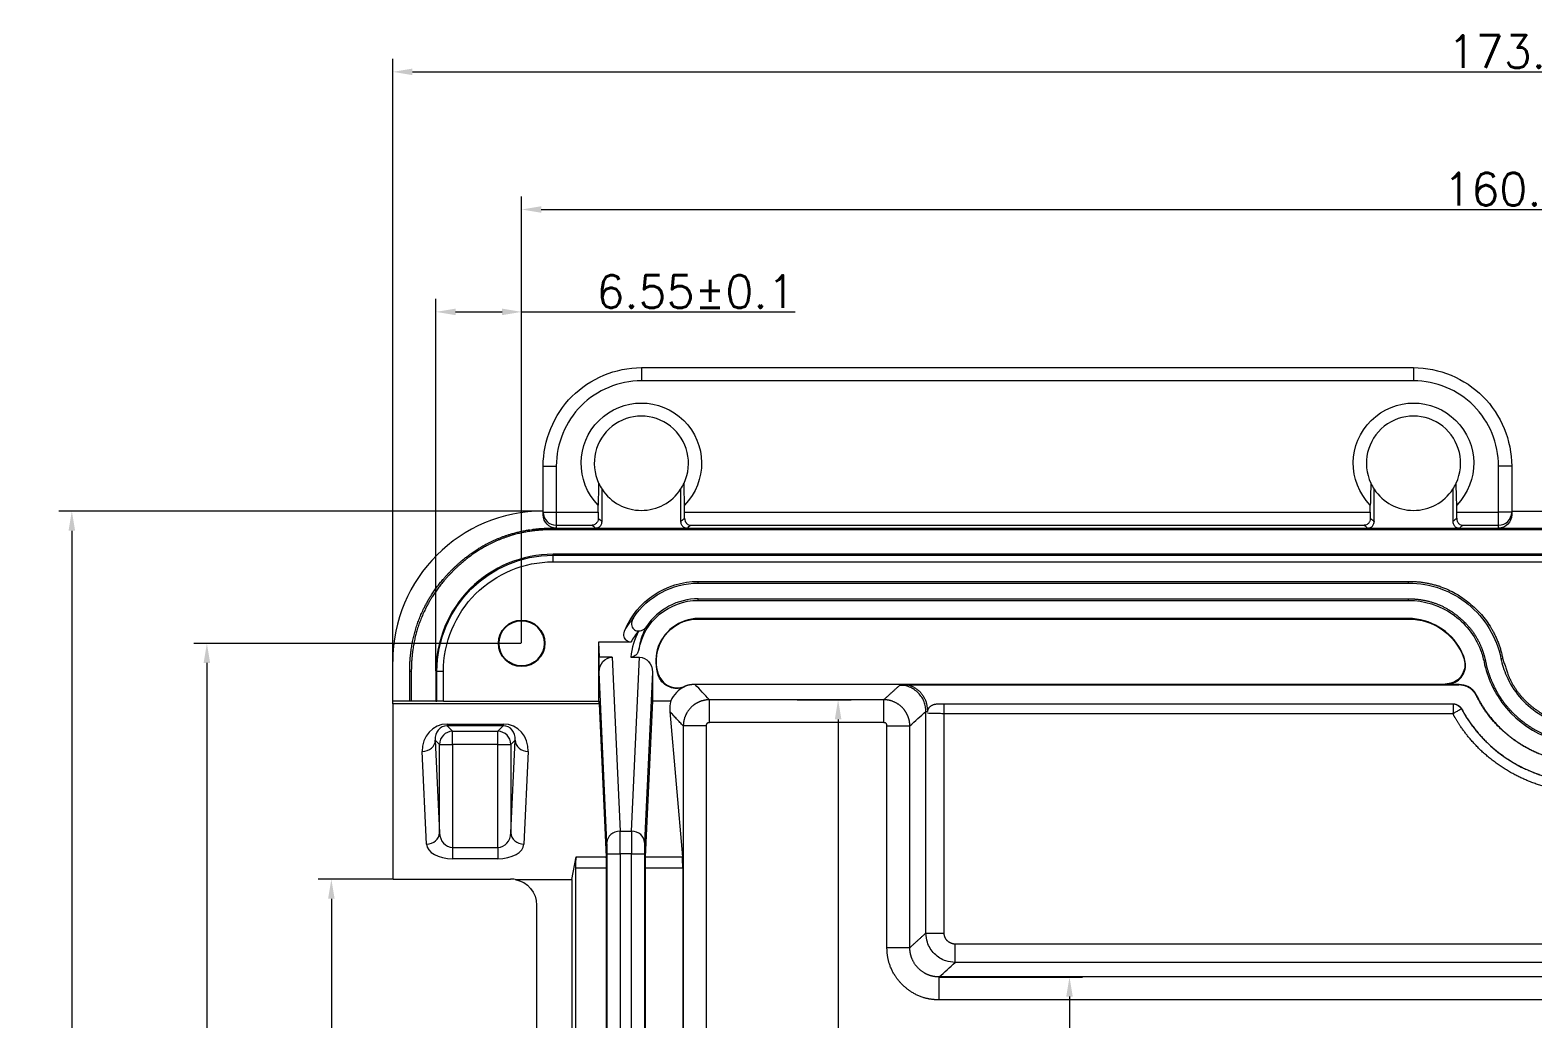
# Model space of a CAD drawing. Header units: millimetres. Extents: x 958 to 3026, y 447 to 1692.
# Drawn here: x 1348.2 to 1463.1, y 1416 to 1491.5 of the extents above; entities that cross this region are included whole.
import ezdxf

# ---------------------------------------------------------------- set-up
doc = ezdxf.new("R2010")
doc.units = ezdxf.units.MM
doc.layers.add('2', color=7, linetype='Continuous', true_color=0xffffff)
doc.layers.add('尺寸线层2', color=3, linetype='Continuous')
doc.styles.get("Standard").update_dxf_attribs({"font": 'txt', "bigfont": 'gbcbig.shx'})
doc.styles.add('标准', font='txt.shx')
doc.dimstyles.new('小粟 Standard', dxfattribs={"dimtxt": 2.5, "dimasz": 1.5, "dimexe": 1, "dimexo": 0.05, "dimgap": 0.3, "dimtad": 1, "dimzin": 0, "dimdsep": 46, "dimtxsty": 'Standard', "dimcen": 0.09, "dimadec": 1, "dimazin": 0, "dimtfac": 1, "dimtmove": 0, "dimatfit": 3, "dimfxl": 1, "dimtolj": 1, "dimtzin": 0, "dimlwd": 13, "dimlwe": 13, "dimarcsym": 0})

# ---------------------------------------------------------------- blocks, each defined once
blk = doc.blocks.new('*D55')
at = {"layer": 'Defpoints', "color": 0}
for p in [(1548.93, 1488.28), (1548.93, 1442.45), (1375.93, 1440.21)]:
    blk.add_point(p, dxfattribs=at)
at = {"layer": '尺寸线层2', "color": 0, "lineweight": 13}
for p, q in [((1375.93, 1440.26), (1375.93, 1489.28)), ((1377.43, 1488.28), (1547.43, 1488.28)), ((1548.93, 1442.5), (1548.93, 1489.28))]:
    blk.add_line(p, q, dxfattribs=at)
at = {"layer": '尺寸线层2', "color": 0}
for points in [[(1377.43, 1488.53), (1377.43, 1488.03), (1375.93, 1488.28)], [(1547.43, 1488.53), (1547.43, 1488.03), (1548.93, 1488.28)]]:
    blk.add_solid(points, dxfattribs=at)
at = {"layer": '尺寸线层2', "color": 0, "insert": (1462.43, 1489.83), "char_height": 2.5, "attachment_point": 5, "style": '标准'}
blk.add_mtext('\\A1;173.00', dxfattribs=at)
blk = doc.blocks.new('*D58')
at = {"layer": 'Defpoints', "color": 0}
for p in [(1387.43, 1454.74), (1351.41, 1274.04), (1387.43, 1274.04)]:
    blk.add_point(p, dxfattribs=at)
at = {"layer": '尺寸线层2', "color": 0, "lineweight": 13}
for p, q in [((1387.38, 1454.74), (1350.41, 1454.74)), ((1351.41, 1453.24), (1351.41, 1275.54)), ((1387.38, 1274.04), (1350.41, 1274.04))]:
    blk.add_line(p, q, dxfattribs=at)
at = {"layer": '尺寸线层2', "color": 0}
for points in [[(1351.16, 1453.24), (1351.66, 1453.24), (1351.41, 1454.74)], [(1351.16, 1275.54), (1351.66, 1275.54), (1351.41, 1274.04)]]:
    blk.add_solid(points, dxfattribs=at)
at = {"layer": '尺寸线层2', "color": 0, "insert": (1349.86, 1374.93), "char_height": 2.5, "attachment_point": 5, "rotation": 90, "style": '标准'}
blk.add_mtext('\\A1;180.70', dxfattribs=at)
blk = doc.blocks.new('*D59')
at = {"layer": 'Defpoints', "color": 0}
for p in [(1375.93, 1426.64), (1371.24, 1302.14), (1375.93, 1302.14)]:
    blk.add_point(p, dxfattribs=at)
at = {"layer": '尺寸线层2', "color": 0, "lineweight": 13}
for p, q in [((1375.88, 1426.64), (1370.24, 1426.64)), ((1371.24, 1425.14), (1371.24, 1303.64)), ((1375.88, 1302.14), (1370.24, 1302.14))]:
    blk.add_line(p, q, dxfattribs=at)
at = {"layer": '尺寸线层2', "color": 0}
for points in [[(1370.99, 1425.14), (1371.49, 1425.14), (1371.24, 1426.64)], [(1370.99, 1303.64), (1371.49, 1303.64), (1371.24, 1302.14)]]:
    blk.add_solid(points, dxfattribs=at)
at = {"layer": '尺寸线层2', "color": 0, "insert": (1369.69, 1373.28), "char_height": 2.5, "attachment_point": 5, "rotation": 90, "style": '标准'}
blk.add_mtext('\\A1;124.50', dxfattribs=at)
blk = doc.blocks.new('*D60')
at = {"layer": 'Defpoints', "color": 0}
for p in [(1385.78, 1444.64), (1361.73, 1284.14), (1385.78, 1284.14)]:
    blk.add_point(p, dxfattribs=at)
at = {"layer": '尺寸线层2', "color": 0, "lineweight": 13}
for p, q in [((1385.73, 1444.64), (1360.73, 1444.64)), ((1361.73, 1443.14), (1361.73, 1285.64)), ((1385.73, 1284.14), (1360.73, 1284.14))]:
    blk.add_line(p, q, dxfattribs=at)
at = {"layer": '尺寸线层2', "color": 0}
for points in [[(1361.48, 1443.14), (1361.98, 1443.14), (1361.73, 1444.64)], [(1361.48, 1285.64), (1361.98, 1285.64), (1361.73, 1284.14)]]:
    blk.add_solid(points, dxfattribs=at)
at = {"layer": '尺寸线层2', "color": 0, "insert": (1360.18, 1373.66), "char_height": 2.5, "attachment_point": 5, "rotation": 90, "style": '标准'}
blk.add_mtext('\\A1;160.50%%P0.2', dxfattribs=at)
blk = doc.blocks.new('*D61')
at = {"layer": 'Defpoints', "color": 0}
for p in [(1417.69, 1419.16), (1399.93, 1364.39), (1427.64, 1364.39)]:
    blk.add_point(p, dxfattribs=at)
at = {"layer": '尺寸线层2', "color": 0, "lineweight": 13}
for p, q in [((1417.74, 1419.16), (1428.64, 1419.16)), ((1427.64, 1417.66), (1427.64, 1365.89)), ((1399.98, 1364.39), (1428.64, 1364.39))]:
    blk.add_line(p, q, dxfattribs=at)
at = {"layer": '尺寸线层2', "color": 0}
for points in [[(1427.39, 1417.66), (1427.89, 1417.66), (1427.64, 1419.16)], [(1427.39, 1365.89), (1427.89, 1365.89), (1427.64, 1364.39)]]:
    blk.add_solid(points, dxfattribs=at)
at = {"layer": '尺寸线层2', "color": 0, "insert": (1426.09, 1391.78), "char_height": 2.5, "attachment_point": 5, "rotation": 90, "style": '标准'}
blk.add_mtext('\\A1;54.77', dxfattribs=at)
blk = doc.blocks.new('*D62')
at = {"layer": 'Defpoints', "color": 0}
for p in [(1406.79, 1440.33), (1409.96, 1364.39), (1414.31, 1364.39)]:
    blk.add_point(p, dxfattribs=at)
at = {"layer": '尺寸线层2', "color": 0, "lineweight": 13}
for p, q in [((1406.84, 1440.33), (1410.96, 1440.33)), ((1409.96, 1438.83), (1409.96, 1365.89)), ((1414.26, 1364.39), (1408.96, 1364.39))]:
    blk.add_line(p, q, dxfattribs=at)
at = {"layer": '尺寸线层2', "color": 0}
for points in [[(1409.71, 1438.83), (1410.21, 1438.83), (1409.96, 1440.33)], [(1409.71, 1365.89), (1410.21, 1365.89), (1409.96, 1364.39)]]:
    blk.add_solid(points, dxfattribs=at)
at = {"layer": '尺寸线层2', "color": 0, "insert": (1408.41, 1402.36), "char_height": 2.5, "attachment_point": 5, "rotation": 90, "style": '标准'}
blk.add_mtext('\\A1;75.94', dxfattribs=at)
blk = doc.blocks.new('*D85')
at = {"layer": 'Defpoints', "color": 0}
for p in [(1546.13, 1477.77), (1385.78, 1444.64), (1546.13, 1430.39)]:
    blk.add_point(p, dxfattribs=at)
at = {"layer": '尺寸线层2', "color": 0, "lineweight": 13}
for p, q in [((1385.78, 1444.69), (1385.78, 1478.77)), ((1546.13, 1430.44), (1546.13, 1478.77)), ((1387.28, 1477.77), (1544.63, 1477.77))]:
    blk.add_line(p, q, dxfattribs=at)
at = {"layer": '尺寸线层2', "color": 0}
for points in [[(1387.28, 1478.02), (1387.28, 1477.52), (1385.78, 1477.77)], [(1544.63, 1478.02), (1544.63, 1477.52), (1546.13, 1477.77)]]:
    blk.add_solid(points, dxfattribs=at)
at = {"layer": '尺寸线层2', "color": 0, "insert": (1465.95, 1479.32), "char_height": 2.5, "attachment_point": 5, "style": '标准'}
blk.add_mtext('\\A1;160.35%%P0.2', dxfattribs=at)
blk = doc.blocks.new('*D86')
at = {"layer": 'Defpoints', "color": 0}
for p in [(1385.78, 1469.95), (1385.78, 1444.64), (1379.23, 1442.49)]:
    blk.add_point(p, dxfattribs=at)
at = {"layer": '尺寸线层2', "color": 0, "lineweight": 13}
for p, q in [((1379.23, 1442.54), (1379.23, 1470.95)), ((1380.73, 1469.95), (1384.28, 1469.95)), ((1385.78, 1444.69), (1385.78, 1470.95)), ((1385.78, 1469.95), (1406.69, 1469.95))]:
    blk.add_line(p, q, dxfattribs=at)
at = {"layer": '尺寸线层2', "color": 0}
for points in [[(1380.73, 1470.2), (1380.73, 1469.7), (1379.23, 1469.95)], [(1384.28, 1470.2), (1384.28, 1469.7), (1385.78, 1469.95)]]:
    blk.add_solid(points, dxfattribs=at)
at = {"layer": '尺寸线层2', "color": 0, "insert": (1399.1, 1471.5), "char_height": 2.5, "attachment_point": 5, "style": '标准'}
blk.add_mtext('\\A1;6.55%%P0.1', dxfattribs=at)

msp = doc.modelspace()

# ---------------------------------------------------------------- linework, layer by layer
at = {"layer": '2', "color": 155, "linetype": 'Continuous', "lineweight": 13}
for p, q in [((1394.926, 1465.693), (1394.926, 1464.693)), ((1453.926, 1465.693), (1453.926, 1464.693)), ((1453.926, 1464.693), (1394.926, 1464.693)), ((1387.426, 1458.174), (1388.426, 1458.174)), ((1388.426, 1458.174), (1388.426, 1454.658)), ((1460.426, 1454.658), (1460.426, 1458.174)), ((1461.426, 1458.174), (1460.426, 1458.174)), ((1387.426, 1454.658), (1388.426, 1454.658)), ((1388.426, 1454.658), (1388.426, 1453.658)), ((1388.426, 1454.658), (1391.621, 1454.658)), ((1398.232, 1454.658), (1450.621, 1454.658)), ((1457.232, 1454.658), (1460.426, 1454.658)), ((1460.426, 1453.658), (1460.426, 1454.658)), ((1461.426, 1454.658), (1460.426, 1454.658)), ((1388.176, 1453.32), (1388.176, 1453.443)), ((1388.426, 1453.658), (1391.163, 1453.658)), ((1388.426, 1453.658), (1388.426, 1453.443)), ((1398.69, 1453.658), (1450.163, 1453.658)), ((1457.69, 1453.658), (1460.426, 1453.658)), ((1460.426, 1453.443), (1460.426, 1453.658)), ((1388.176, 1451.363), (1388.176, 1451.443)), ((1388.176, 1450.867), (1388.176, 1451.363)), ((1388.176, 1451.363), (1536.676, 1451.363)), ((1388.176, 1450.867), (1536.676, 1450.867)), ((1399.276, 1449.243), (1399.276, 1449.374)), ((1453.554, 1449.243), (1453.554, 1449.374)), ((1399.276, 1447.92), (1399.276, 1448.043)), ((1453.554, 1447.92), (1453.554, 1448.043)), ((1399.276, 1446.499), (1399.276, 1446.543)), ((1453.554, 1446.499), (1453.554, 1446.543)), ((1392.688, 1443.583), (1393.295, 1430.3)), ((1394.174, 1430.3), (1394.781, 1443.583)), ((1460.609, 1443.483), (1460.737, 1443.509)), ((1377.349, 1442.493), (1377.226, 1442.493)), ((1379.306, 1442.493), (1379.226, 1442.493)), ((1379.802, 1442.493), (1379.306, 1442.493)), ((1379.306, 1440.214), (1379.306, 1442.493)), ((1379.802, 1440.214), (1379.802, 1442.493)), ((1459.313, 1443.218), (1459.433, 1443.243)), ((1413.444, 1440.331), (1400.128, 1440.331)), ((1456.938, 1440.023), (1456.938, 1440.013)), ((1391.711, 1440.015), (1375.926, 1440.015)), ((1416.665, 1422.521), (1416.665, 1439.446)), ((1418.063, 1440.013), (1456.938, 1440.013)), ((1418.063, 1422.521), (1418.063, 1439.266)), ((1456.933, 1439.266), (1418.063, 1439.266)), ((1457.596, 1439.633), (1457.587, 1439.628)), ((1380.086, 1438.473), (1384.377, 1438.473)), ((1380.086, 1438.473), (1380.086, 1438.341)), ((1384.377, 1438.341), (1380.086, 1438.341)), ((1380.086, 1438.341), (1380.506, 1437.922)), ((1380.506, 1437.922), (1383.957, 1437.922)), ((1380.506, 1436.922), (1380.506, 1437.922)), ((1383.957, 1437.922), (1384.377, 1438.341)), ((1383.957, 1436.922), (1383.957, 1437.922)), ((1384.377, 1438.473), (1384.377, 1438.341)), ((1398.13, 1438.334), (1398.13, 1369.609)), ((1399.878, 1438.334), (1399.878, 1400.783)), ((1413.444, 1438.583), (1400.128, 1438.583)), ((1413.694, 1421.408), (1413.694, 1438.334)), ((1415.441, 1421.408), (1415.441, 1438.334)), ((1379.506, 1436.922), (1379.182, 1437.245)), ((1379.182, 1437.245), (1379.506, 1430.17)), ((1379.506, 1430.17), (1379.506, 1436.922)), ((1379.506, 1436.922), (1380.506, 1436.922)), ((1380.506, 1436.922), (1380.506, 1429.055)), ((1383.957, 1436.922), (1380.506, 1436.922)), ((1383.957, 1436.922), (1384.957, 1436.922)), ((1383.957, 1429.055), (1383.957, 1436.922)), ((1385.28, 1437.245), (1384.957, 1436.922)), ((1384.957, 1430.17), (1385.28, 1437.245)), ((1384.957, 1436.922), (1384.957, 1430.17)), ((1378.506, 1429.303), (1378.183, 1436.378)), ((1386.28, 1436.378), (1385.957, 1429.303)), ((1393.295, 1430.3), (1394.174, 1430.3)), ((1380.506, 1429.055), (1380.506, 1428.187)), ((1380.506, 1429.055), (1383.957, 1429.055)), ((1383.957, 1429.055), (1383.957, 1428.187)), ((1392.309, 1300.221), (1392.309, 1428.564)), ((1392.309, 1428.564), (1393.309, 1428.564)), ((1394.161, 1428.564), (1393.309, 1428.564)), ((1393.309, 1428.564), (1393.309, 1300.221)), ((1394.161, 1428.564), (1395.16, 1428.564)), ((1394.161, 1367.982), (1394.161, 1428.564)), ((1395.16, 1428.564), (1395.16, 1367.982)), ((1383.957, 1428.187), (1380.506, 1428.187)), ((1392.259, 1427.463), (1389.889, 1427.463)), ((1389.942, 1428.331), (1392.245, 1428.331)), ((1398.085, 1427.463), (1395.211, 1427.463)), ((1395.224, 1428.331), (1398.06, 1428.331)), ((1532.575, 1421.672), (1418.912, 1421.672)), ((1532.754, 1420.274), (1418.912, 1420.274)), ((1531.643, 1419.162), (1417.688, 1419.162)), ((1531.643, 1417.414), (1417.688, 1417.414))]:
    msp.add_line(p, q, dxfattribs=at)
at = {"layer": '2', "color": 7, "linetype": 'Continuous', "lineweight": 20}
for p, q in [((1394.926, 1465.693), (1453.926, 1465.693)), ((1387.426, 1454.658), (1387.426, 1458.174)), ((1461.426, 1458.174), (1461.426, 1454.658)), ((1391.926, 1453.942), (1391.926, 1456.403)), ((1397.926, 1456.403), (1397.926, 1453.942)), ((1450.926, 1453.942), (1450.926, 1456.403)), ((1456.926, 1456.403), (1456.926, 1453.942)), ((1391.621, 1454.658), (1391.621, 1455.194)), ((1398.232, 1454.658), (1398.232, 1455.194)), ((1450.621, 1454.658), (1450.621, 1455.194)), ((1457.232, 1454.658), (1457.232, 1455.194)), ((1387.426, 1454.443), (1387.426, 1454.658)), ((1461.426, 1454.743), (1536.676, 1454.743)), ((1461.426, 1454.658), (1461.426, 1454.443)), ((1388.176, 1453.443), (1388.426, 1453.443)), ((1536.676, 1453.32), (1388.176, 1453.32)), ((1388.426, 1453.443), (1391.427, 1453.443)), ((1391.427, 1453.443), (1398.426, 1453.443)), ((1398.426, 1453.443), (1450.427, 1453.443)), ((1450.427, 1453.443), (1457.426, 1453.443)), ((1457.426, 1453.443), (1460.426, 1453.443)), ((1460.426, 1453.443), (1536.676, 1453.443)), ((1536.676, 1451.443), (1388.176, 1451.443)), ((1399.276, 1449.374), (1453.554, 1449.374)), ((1399.276, 1449.243), (1453.554, 1449.243)), ((1399.276, 1448.043), (1453.554, 1448.043)), ((1399.276, 1447.92), (1453.554, 1447.92)), ((1453.554, 1446.543), (1399.276, 1446.543)), ((1399.276, 1446.499), (1453.554, 1446.499)), ((1391.648, 1444.729), (1391.701, 1443.583)), ((1394.131, 1444.729), (1391.648, 1444.729)), ((1391.648, 1444.729), (1391.648, 1440.214)), ((1394.699, 1445.588), (1394.739, 1445.588)), ((1392.688, 1443.583), (1391.701, 1443.583)), ((1391.701, 1442.446), (1391.701, 1443.583)), ((1394.122, 1443.583), (1394.781, 1443.583)), ((1375.926, 1440.214), (1375.926, 1443.243)), ((1377.226, 1440.214), (1377.226, 1442.493)), ((1377.349, 1442.493), (1377.349, 1440.214)), ((1379.226, 1442.493), (1379.226, 1440.214)), ((1392.296, 1429.432), (1391.701, 1442.446)), ((1395.768, 1442.446), (1395.173, 1429.432)), ((1395.768, 1442.446), (1395.768, 1440.241)), ((1399.016, 1441.523), (1456.345, 1441.523)), ((1415.331, 1441.47), (1457.391, 1441.47)), ((1457.407, 1441.497), (1456.415, 1441.497)), ((1377.226, 1440.214), (1375.926, 1440.214)), ((1375.926, 1440.015), (1375.926, 1440.214)), ((1377.349, 1440.214), (1377.226, 1440.214)), ((1379.226, 1440.214), (1377.349, 1440.214)), ((1379.226, 1440.214), (1379.306, 1440.214)), ((1379.802, 1440.214), (1379.306, 1440.214)), ((1379.802, 1440.214), (1391.648, 1440.214)), ((1391.692, 1440.214), (1391.648, 1440.214)), ((1395.768, 1440.241), (1395.224, 1428.331)), ((1395.768, 1440.241), (1397.186, 1440.241)), ((1417.693, 1440.023), (1456.938, 1440.023)), ((1391.711, 1440.015), (1392.245, 1428.331)), ((1397.113, 1439.424), (1398.06, 1428.331)), ((1389.626, 1426.611), (1389.942, 1428.331)), ((1389.889, 1427.463), (1389.889, 1301.322)), ((1392.259, 1301.322), (1392.259, 1427.463)), ((1395.211, 1427.463), (1395.211, 1367.982)), ((1398.085, 1427.463), (1398.085, 1369.588)), ((1375.926, 1426.643), (1384.926, 1426.643)), ((1385.281, 1426.611), (1389.626, 1426.611)), ((1389.626, 1426.611), (1389.626, 1302.174)), ((1386.926, 1424.643), (1386.926, 1304.143))]:
    msp.add_line(p, q, dxfattribs=at)
at = {"layer": '2'}
msp.add_circle((1385.776, 1444.643), 1.75, dxfattribs=at)
at = {"layer": '2', "color": 7, "linetype": 'Continuous', "lineweight": 20, "extrusion": (0, 0, -1)}
for centre, radius, start, end in [((-1394.926, 1458.393), 4.6, 315.94021, 224.05979), ((-1453.926, 1458.393), 4.6, 315.94021, 224.05979), ((-1399.276, 1443.293), 6.081, 22.48851, 90), ((-1399.276, 1443.293), 5.95, 33.53043, 90), ((-1399.276, 1443.293), 4.628, 10.69358, 90), ((-1399.276, 1443.293), 3.206, 341.23206, 90), ((-1384.926, 1424.643), 2, 100.225, 180)]:
    msp.add_arc(centre, radius, start, end, dxfattribs=at)
at = {"layer": '2', "color": 7, "linetype": 'Continuous', "lineweight": 20}
for centre, radius, start, end in [((1394.926, 1458.393), 3.6, 334.97206, 205.02794), ((1453.926, 1458.393), 3.6, 334.97206, 205.02794), ((1394.926, 1458.393), 3.6, 213.55731, 326.44269), ((1453.926, 1458.393), 3.6, 213.55731, 326.44269), ((1453.926, 1458.393), 3.6, 326.44269, 334.97206), ((1387.426, 1443.243), 11.5, 90, 180), ((1399.276, 1443.293), 4.75, 90, 146.2197), ((1467.026, 1444.793), 7.872, 212.44109, 335.39038), ((1467.026, 1444.793), 10.76, 208.68446, 331.31554)]:
    msp.add_arc(centre, radius, start, end, dxfattribs=at)
at = {"layer": '2', "color": 155, "linetype": 'Continuous', "lineweight": 13, "extrusion": (0, 0, -1)}
msp.add_arc((-1388.176, 1442.493), 8.87, 0, 90, dxfattribs=at)
at = {"layer": '2', "color": 7, "linetype": 'Continuous', "lineweight": 20}
for centre, major_axis, ratio, start_param, end_param in [((1394.926, 1458.393), (-3.165, -1.715), 1, 6.2235691, 6.3724347), ((1394.926, 1458.393), (3.134, -1.771), 1, 6.2119624, 6.360828), ((1453.926, 1458.393), (2.546, -2.546), 1, 4.3638108, 4.5126764), ((1391.664, 1454.658), (0, -1), 0.0436609, 4.712389, 5.2011877), ((1398.188, 1454.658), (0, -1), 0.0436609, 1.0819976, 1.5707963), ((1450.664, 1454.658), (0, -1), 0.0436609, 4.712389, 5.2011877), ((1457.188, 1454.658), (0, -1), 0.0436609, 1.0819976, 1.5707963), ((1399.045, 1439.494), (-1.368, 1.466), 0.9974406, 5.9489, 6.7219428), ((1391.692, 1438.714), (0, -1.5), 0.0261859, 2.6214845, 3.1415927), ((1399.115, 1439.419), (0.884, -2.064), 0.8754372, 3.9712239, 4.351114), ((1389.994, 1427.463), (0, -1), 0.1051042, 3.6617008, 4.712389), ((1392.232, 1427.463), (0, -1), 0.0261859, 1.5707963, 2.6214845), ((1395.237, 1427.463), (0, -1), 0.0261859, 3.6617008, 4.712389), ((1398.036, 1427.463), (0, -1), 0.0489082, 1.5707963, 2.6214845), ((1384.926, 1424.643), (1.992, -0.174), 1, 1.4795798, 1.6580396)]:
    msp.add_ellipse(centre, major_axis=major_axis, ratio=ratio, start_param=start_param, end_param=end_param, dxfattribs=at)
at = {"layer": '2', "color": 155, "linetype": 'Continuous', "lineweight": 13}
for centre, major_axis, ratio, start_param, end_param in [((1388.426, 1454.658), (-1, 0), 0.9993629, 0, 1.5707963), ((1460.426, 1454.658), (1, 0), 0.9993629, 4.712389, 6.2831853), ((1399.276, 1443.088), (0, -5.188), 0.9981393, 4.2096824, 4.6168443), ((1399.276, 1441.864), (0, -5.943), 0.9882627, 4.0352393, 4.2094358), ((1380.184, 1436.376), (0.84, -1.944), 0.9355168, 2.7572082, 4.3273193), ((1380.184, 1437.244), (0.457, -1.021), 0.8774972, 2.7665847, 4.3366957), ((1380.506, 1436.922), (0.707, 0.707), 0.999315, 0.7857408, 2.3558519), ((1383.957, 1436.922), (0.707, -0.707), 0.999315, 0.7857408, 2.3558519), ((1384.279, 1436.376), (-0.84, -1.944), 0.9355168, 1.955866, 3.5259771), ((1384.279, 1437.244), (-0.457, -1.021), 0.8774972, 1.9464896, 3.5166007), ((1378.183, 1437.245), (-0.999, -0.046), 0.8675415, 1.5311503, 3.088937), ((1386.28, 1437.245), (-0.999, 0.046), 0.8675415, 0.0526556, 1.6104423), ((1378.506, 1430.17), (-0.999, -0.046), 0.8675415, 1.5311503, 3.088937), ((1380.506, 1430.2), (0, -1.145), 0.8730492, 4.7385689, 6.2831853), ((1383.957, 1430.2), (0, -1.145), 0.8730492, 0, 1.5446164), ((1385.957, 1430.17), (-0.999, 0.046), 0.8675415, 0.0526556, 1.6104423), ((1393.295, 1429.432), (0.999, 0.046), 0.8675415, 1.5311503, 3.088937), ((1393.282, 1428.564), (0, -2), 0.013093, 1.5707963, 2.6214845), ((1394.187, 1428.564), (0, -2), 0.013093, 3.6617008, 4.712389), ((1394.174, 1429.432), (0.999, -0.046), 0.8675415, 0.0526556, 1.6104423), ((1380.506, 1429.333), (-2, 0), 0.5727054, 0.0261799, 1.5707963), ((1383.957, 1429.333), (-2, 0), 0.5727054, 1.5707963, 3.1154127), ((1392.283, 1428.564), (0, -1), 0.0261859, 1.5707963, 2.6214845), ((1395.186, 1428.564), (0, -1), 0.0261859, 3.6617008, 4.712389)]:
    msp.add_ellipse(centre, major_axis=major_axis, ratio=ratio, start_param=start_param, end_param=end_param, dxfattribs=at)
at = {"layer": '2', "color": 7, "linetype": 'Continuous', "lineweight": 20, "extrusion": (0, 0, -1)}
for centre, major_axis, ratio, start_param, end_param in [((1388.426, 1454.443), (0, -1.001), 0.9993629, 0, 1.5707963), ((1460.426, 1454.443), (0, -1.001), 0.9993629, 4.712389, 6.2831853), ((1392.701, 1442.431), (-0.053, 1.151), 0.8675415, 4.7650446, 6.3228313)]:
    msp.add_ellipse(centre, major_axis=major_axis, ratio=ratio, start_param=start_param, end_param=end_param, dxfattribs=at)
at = {"layer": '2', "color": 7, "linetype": 'Continuous', "lineweight": 20, "extrusion": (9.24446e-33, -2.29547e-16, -1)}
msp.add_ellipse((1394.768, 1442.431), major_axis=(0.053, 1.151), ratio=0.8675415, start_param=6.2435393, end_param=7.801326, dxfattribs=at)
at = {"layer": '2', "color": 7, "linetype": 'Continuous', "lineweight": 20}
for points, degree, knots in [([(1387.426, 1458.174), (1387.426, 1460.143), (1388.235, 1462.099), (1391.012, 1464.882), (1392.963, 1465.693), (1394.926, 1465.693)], 3, [0, 0, 0, 0, 0.4999999, 0.4999999, 1, 1, 1, 1]), ([(1453.926, 1465.693), (1455.89, 1465.693), (1457.841, 1464.882), (1460.618, 1462.099), (1461.426, 1460.143), (1461.426, 1458.174)], 3, [0, 0, 0, 0, 0.5000001, 0.5000001, 1, 1, 1, 1]), ([(1391.626, 1454.188), (1391.628, 1454.113), (1391.613, 1454.042), (1391.563, 1453.911), (1391.522, 1453.851), (1391.415, 1453.74), (1391.341, 1453.698), (1391.233, 1453.666), (1391.2, 1453.66), (1391.166, 1453.658), (1391.164, 1453.658), (1391.163, 1453.658)], 3, [0, 0, 0, 0, 0.2213015, 0.2213015, 0.4811629, 0.4811629, 0.8407785, 0.8407785, 0.9945154, 0.9945154, 1, 1, 1, 1]), ([(1391.427, 1453.443), (1391.48, 1453.448), (1391.611, 1453.46), (1391.792, 1453.577), (1391.909, 1453.758), (1391.921, 1453.889), (1391.926, 1453.942)], 3, [0, 0, 0, 0, 0.2053987, 0.5, 0.7946013, 1, 1, 1, 1]), ([(1397.926, 1453.942), (1397.932, 1453.889), (1397.944, 1453.758), (1398.061, 1453.577), (1398.242, 1453.46), (1398.373, 1453.448), (1398.426, 1453.443)], 3, [0, 0, 0, 0, 0.2053987, 0.5, 0.7946013, 1, 1, 1, 1]), ([(1398.227, 1454.188), (1398.225, 1454.113), (1398.24, 1454.042), (1398.29, 1453.911), (1398.33, 1453.851), (1398.438, 1453.74), (1398.512, 1453.698), (1398.62, 1453.666), (1398.653, 1453.66), (1398.687, 1453.658), (1398.688, 1453.658), (1398.69, 1453.658)], 3, [0, 0, 0, 0, 0.2213015, 0.2213015, 0.4811629, 0.4811629, 0.8407785, 0.8407785, 0.9945154, 0.9945154, 1, 1, 1, 1]), ([(1450.626, 1454.188), (1450.628, 1454.113), (1450.613, 1454.042), (1450.563, 1453.911), (1450.522, 1453.851), (1450.415, 1453.74), (1450.341, 1453.698), (1450.233, 1453.666), (1450.2, 1453.66), (1450.166, 1453.658), (1450.164, 1453.658), (1450.163, 1453.658)], 3, [0, 0, 0, 0, 0.2213015, 0.2213015, 0.4811629, 0.4811629, 0.8407785, 0.8407785, 0.9945154, 0.9945154, 1, 1, 1, 1]), ([(1450.427, 1453.443), (1450.48, 1453.448), (1450.611, 1453.46), (1450.792, 1453.577), (1450.909, 1453.758), (1450.921, 1453.889), (1450.926, 1453.942)], 3, [0, 0, 0, 0, 0.2053987, 0.5, 0.7946013, 1, 1, 1, 1]), ([(1456.926, 1453.942), (1456.932, 1453.889), (1456.944, 1453.758), (1457.061, 1453.577), (1457.242, 1453.46), (1457.373, 1453.448), (1457.426, 1453.443)], 3, [0, 0, 0, 0, 0.2053987, 0.5, 0.7946013, 1, 1, 1, 1]), ([(1457.227, 1454.188), (1457.225, 1454.113), (1457.24, 1454.042), (1457.29, 1453.911), (1457.33, 1453.851), (1457.438, 1453.74), (1457.512, 1453.698), (1457.62, 1453.666), (1457.653, 1453.66), (1457.687, 1453.658), (1457.688, 1453.658), (1457.69, 1453.658)], 3, [0, 0, 0, 0, 0.2213015, 0.2213015, 0.4811629, 0.4811629, 0.8407785, 0.8407785, 0.9945154, 0.9945154, 1, 1, 1, 1]), ([(1377.226, 1442.493), (1377.226, 1443.059), (1377.327, 1444.151), (1377.627, 1445.728), (1378.29, 1447.328), (1378.898, 1448.372), (1379.746, 1449.548), (1380.957, 1450.759), (1381.935, 1451.526), (1383.143, 1452.297), (1384.94, 1453.042), (1386.222, 1453.286), (1386.456, 1453.32)], 2, [0, 0, 0, 0.0692589, 0.1385178, 0.2770355, 0.3674961, 0.4353415, 0.5540711, 0.6445316, 0.7123771, 0.8311066, 0.9696243, 1, 1, 1]), ([(1388.176, 1453.32), (1387.616, 1453.32), (1386.535, 1453.221), (1384.976, 1452.924), (1383.199, 1452.188), (1382.005, 1451.425), (1381.037, 1450.666), (1379.84, 1449.469), (1379.001, 1448.306), (1378.4, 1447.274), (1377.745, 1445.692), (1377.448, 1444.133), (1377.349, 1443.053), (1377.349, 1442.493)], 2, [0, 0, 0, 0.0625, 0.125, 0.25, 0.3571429, 0.4183673, 0.5, 0.6071429, 0.6683673, 0.75, 0.875, 0.9375, 1, 1, 1]), ([(1386.543, 1453.333), (1386.801, 1453.368), (1387.244, 1453.409), (1387.428, 1453.42)], 2, [0, 0, 0, 0.5917927, 1, 1, 1]), ([(1388.176, 1451.443), (1385.833, 1451.443), (1383.505, 1450.478), (1380.191, 1447.164), (1379.226, 1444.836), (1379.226, 1442.493)], 3, [0, 0, 0, 0, 0.5, 0.5, 1, 1, 1, 1]), ([(1453.554, 1449.243), (1455.198, 1449.243), (1456.835, 1448.659), (1459.381, 1446.58), (1460.28, 1445.093), (1460.609, 1443.483)], 3, [0, 0, 0, 0, 0.5, 0.5, 1, 1, 1, 1]), ([(1453.554, 1448.043), (1453.822, 1448.043), (1454.342, 1448), (1455.098, 1447.873), (1455.979, 1447.559), (1456.876, 1447.076), (1457.704, 1446.4), (1458.401, 1445.644), (1458.959, 1444.721), (1459.234, 1444.005), (1459.38, 1443.504), (1459.433, 1443.243)], 2, [0, 0, 0, 0.0625, 0.125, 0.25, 0.3571429, 0.5, 0.6071429, 0.75, 0.875, 0.9375, 1, 1, 1]), ([(1453.554, 1447.92), (1454.735, 1447.92), (1455.913, 1447.554), (1457.859, 1446.215), (1458.622, 1445.246), (1459.044, 1444.143)], 3, [0, 0, 0, 0, 0.5, 0.5, 1, 1, 1, 1]), ([(1394.317, 1446.579), (1394.26, 1446.495), (1394.218, 1446.399), (1394.178, 1446.224), (1394.171, 1446.145), (1394.186, 1446.003), (1394.203, 1445.939), (1394.257, 1445.821), (1394.296, 1445.767), (1394.385, 1445.683), (1394.434, 1445.652), (1394.537, 1445.608), (1394.592, 1445.595), (1394.664, 1445.588), (1394.682, 1445.588), (1394.699, 1445.588)], 3, [0, 0, 0, 0, 0.2328949, 0.2328949, 0.4102798, 0.4102798, 0.5574879, 0.5574879, 0.7059727, 0.7059727, 0.8356517, 0.8356517, 0.9599921, 0.9599921, 1, 1, 1, 1]), ([(1394.739, 1445.588), (1394.81, 1445.588), (1394.882, 1445.602), (1395.015, 1445.65), (1395.078, 1445.685), (1395.199, 1445.777), (1395.257, 1445.836), (1395.313, 1445.912), (1395.321, 1445.923), (1395.328, 1445.934)], 3, [0, 0, 0, 0, 0.3015853, 0.3015853, 0.6006485, 0.6006485, 0.94438, 0.94438, 1, 1, 1, 1]), ([(1453.554, 1446.499), (1454.472, 1446.499), (1455.387, 1446.207), (1456.883, 1445.144), (1457.46, 1444.376), (1457.762, 1443.51)], 3, [0, 0, 0, 0, 0.5, 0.5, 1, 1, 1, 1]), ([(1394.131, 1444.729), (1394.071, 1444.729), (1394.01, 1444.739), (1393.898, 1444.778), (1393.845, 1444.809), (1393.756, 1444.883), (1393.718, 1444.927), (1393.657, 1445.025), (1393.633, 1445.081), (1393.601, 1445.204), (1393.594, 1445.272), (1393.599, 1445.416), (1393.613, 1445.494), (1393.644, 1445.585), (1393.651, 1445.602), (1393.658, 1445.619)], 3, [0, 0, 0, 0, 0.1506735, 0.1506735, 0.3000553, 0.3000553, 0.4419927, 0.4419927, 0.5913451, 0.5913451, 0.7596282, 0.7596282, 0.9545066, 0.9545066, 1, 1, 1, 1]), ([(1394.729, 1444.151), (1394.712, 1444.064), (1394.681, 1443.978), (1394.591, 1443.825), (1394.532, 1443.756), (1394.411, 1443.663), (1394.352, 1443.631), (1394.236, 1443.593), (1394.179, 1443.583), (1394.122, 1443.583)], 3, [0, 0, 0, 0, 0.2988944, 0.2988944, 0.5937849, 0.5937849, 0.8109664, 0.8109664, 1, 1, 1, 1]), ([(1457.762, 1443.51), (1457.804, 1443.332), (1457.888, 1442.973), (1457.755, 1442.414), (1457.434, 1441.937), (1456.939, 1441.591), (1456.545, 1441.546), (1456.345, 1441.523)], 3, [0, 0, 0, 0, 0.1911466, 0.3862011, 0.5856891, 0.7901234, 1, 1, 1, 1]), ([(1456.4, 1441.497), (1456.599, 1441.519), (1456.99, 1441.564), (1457.483, 1441.905), (1457.805, 1442.376), (1457.941, 1442.929), (1457.863, 1443.287), (1457.824, 1443.464)], 3, [0, 0, 0, 0, 0.2099412, 0.4144266, 0.6139335, 0.8089559, 1, 1, 1, 1]), ([(1398.233, 1441.326), (1398.079, 1441.258), (1397.911, 1441.216), (1397.576, 1441.19), (1397.404, 1441.205), (1397.08, 1441.291), (1396.923, 1441.363), (1396.647, 1441.551), (1396.523, 1441.67), (1396.34, 1441.919), (1396.271, 1442.048), (1396.222, 1442.182)], 3, [0, 0, 0, 0, 0.2068728, 0.2068728, 0.4138095, 0.4138095, 0.6198378, 0.6198378, 0.8251673, 0.8251673, 1, 1, 1, 1]), ([(1396.241, 1442.261), (1396.295, 1442.103), (1396.376, 1441.951), (1396.583, 1441.687), (1396.71, 1441.572), (1396.992, 1441.392), (1397.151, 1441.325), (1397.476, 1441.249), (1397.647, 1441.238), (1397.958, 1441.271), (1398.103, 1441.309), (1398.238, 1441.366)], 3, [0, 0, 0, 0, 0.2055023, 0.2055023, 0.4110515, 0.4110515, 0.615965, 0.615965, 0.8207647, 0.8207647, 1, 1, 1, 1]), ([(1459.929, 1441.68), (1460.045, 1441.416), (1460.308, 1440.914), (1460.75, 1440.201), (1461.414, 1439.418), (1462.236, 1438.665), (1463.143, 1438.073), (1464, 1437.631), (1465.025, 1437.278), (1466.274, 1437.043), (1467.451, 1437.043), (1468.41, 1437.142), (1469.461, 1437.407), (1470.635, 1437.893), (1471.68, 1438.576), (1472.538, 1439.298), (1473.304, 1440.202), (1473.745, 1440.915), (1474.008, 1441.416), (1474.124, 1441.68)], 2, [0, 0, 0, 0.03125, 0.0625, 0.125, 0.1785714, 0.25, 0.2959184, 0.3571429, 0.4183673, 0.5, 0.5459184, 0.6071429, 0.6683673, 0.75, 0.8035714, 0.875, 0.9375, 0.96875, 1, 1, 1]), ([(1461.028, 1442.162), (1461.535, 1441.005), (1462.386, 1440.001), (1464.502, 1438.618), (1465.763, 1438.243), (1468.29, 1438.243), (1469.551, 1438.618), (1471.667, 1440.001), (1472.517, 1441.005), (1473.025, 1442.162)], 3, [0, 0, 0, 0, 0.25, 0.25, 0.5, 0.5, 0.75, 0.75, 1, 1, 1, 1]), ([(1461.148, 1442.215), (1461.916, 1440.464), (1463.515, 1439.419), (1465.117, 1438.373), (1467.026, 1438.374), (1468.939, 1438.374), (1470.537, 1439.419), (1472.138, 1440.465), (1472.905, 1442.215)], 2, [0, 0, 0, 0.25, 0.25, 0.5, 0.5, 0.75, 0.75, 1, 1, 1]), ([(1456.938, 1440.023), (1457.137, 1440.023), (1457.32, 1439.918), (1457.494, 1439.818), (1457.596, 1439.633)], 2, [0, 0, 0, 0.5, 0.5, 1, 1, 1]), ([(1475.34, 1440.677), (1474.766, 1439.518), (1473.895, 1438.559), (1473.027, 1437.602), (1471.927, 1436.916), (1470.83, 1436.234), (1469.584, 1435.876), (1468.342, 1435.519), (1467.045, 1435.516), (1465.753, 1435.514), (1464.506, 1435.865), (1463.262, 1436.216), (1462.158, 1436.896), (1461.059, 1437.574), (1460.183, 1438.53), (1459.31, 1439.484), (1458.73, 1440.643)], 2, [0, 0, 0, 0.125, 0.125, 0.25, 0.25, 0.375, 0.375, 0.5, 0.5, 0.625, 0.625, 0.75, 0.75, 0.875, 0.875, 1, 1, 1]), ([(1458.748, 1440.667), (1458.894, 1440.372), (1459.221, 1439.814), (1459.762, 1439.021), (1460.677, 1438.018), (1461.683, 1437.221), (1462.895, 1436.472), (1464.248, 1435.94), (1465.456, 1435.65), (1466.554, 1435.542), (1467.898, 1435.544), (1469.329, 1435.804), (1470.508, 1436.194), (1471.499, 1436.681), (1472.549, 1437.334), (1473.515, 1438.168), (1474.306, 1439.039), (1474.844, 1439.833), (1475.17, 1440.393), (1475.316, 1440.688)], 2, [0, 0, 0, 0.03125, 0.0625, 0.125, 0.1964286, 0.25, 0.3316327, 0.3928571, 0.4540816, 0.5, 0.5816327, 0.6428571, 0.7040816, 0.75, 0.8214286, 0.875, 0.9375, 0.96875, 1, 1, 1]), ([(1456.938, 1440.013), (1456.946, 1439.995), (1456.963, 1439.959), (1456.971, 1439.706), (1456.955, 1439.476), (1456.933, 1439.266)], 3, [0, 0, 0, 0, 0.5, 0.5, 1, 1, 1, 1]), ([(1457.587, 1439.628), (1457.575, 1439.621), (1457.547, 1439.605), (1457.39, 1439.518), (1457.162, 1439.392), (1457, 1439.302), (1456.933, 1439.266)], 3, [0, 0, 0, 0, 0.2060078, 0.4995566, 0.7945938, 1, 1, 1, 1]), ([(1457.596, 1439.633), (1458.289, 1438.365), (1459.295, 1437.323), (1460.298, 1436.285), (1461.545, 1435.545), (1462.786, 1434.809), (1464.185, 1434.425), (1465.576, 1434.043), (1467.026, 1434.043), (1468.47, 1434.042), (1469.868, 1434.425), (1471.26, 1434.806), (1472.508, 1435.545), (1473.75, 1436.281), (1474.758, 1437.323), (1475.762, 1438.362), (1476.457, 1439.633)], 2, [0, 0, 0, 0.125, 0.125, 0.25, 0.25, 0.375, 0.375, 0.5, 0.5, 0.625, 0.625, 0.75, 0.75, 0.875, 0.875, 1, 1, 1])]:
    msp.add_open_spline(points, degree=degree, knots=knots, dxfattribs=at)
at = {"layer": '2', "color": 155, "linetype": 'Continuous', "lineweight": 13}
for points, degree, knots in [([(1394.926, 1464.693), (1393.208, 1464.693), (1391.522, 1463.981), (1389.13, 1461.577), (1388.426, 1459.894), (1388.426, 1458.174)], 3, [0, 0, 0, 0, 0.5, 0.5, 1, 1, 1, 1]), ([(1460.426, 1458.174), (1460.426, 1459.894), (1459.723, 1461.577), (1457.331, 1463.981), (1455.645, 1464.693), (1453.926, 1464.693)], 3, [0, 0, 0, 0, 0.5, 0.5, 1, 1, 1, 1]), ([(1379.802, 1442.493), (1379.802, 1444.685), (1380.704, 1446.864), (1383.805, 1449.965), (1385.984, 1450.867), (1388.176, 1450.867)], 3, [0, 0, 0, 0, 0.5, 0.5, 1, 1, 1, 1]), ([(1393.658, 1445.619), (1393.774, 1445.825), (1393.903, 1446.029), (1394.132, 1446.348), (1394.222, 1446.464), (1394.317, 1446.579)], 3, [0, 0, 0, 0, 0.6320926, 0.6320926, 1, 1, 1, 1]), ([(1395.328, 1445.934), (1395.225, 1445.758), (1395.137, 1445.58), (1394.886, 1444.989), (1394.779, 1444.57), (1394.729, 1444.151)], 3, [0, 0, 0, 0, 0.3014801, 0.3014801, 1, 1, 1, 1]), ([(1396.222, 1442.182), (1396.224, 1442.188), (1396.225, 1442.195), (1396.231, 1442.221), (1396.236, 1442.241), (1396.241, 1442.261)], 3, [0, 0, 0, 0, 0.2455631, 0.2455631, 1, 1, 1, 1]), ([(1398.239, 1441.365), (1398.237, 1441.355), (1398.235, 1441.344), (1398.233, 1441.331), (1398.233, 1441.329), (1398.233, 1441.326)], 3, [0, 0, 0, 0, 0.8096624, 0.8096624, 1, 1, 1, 1]), ([(1416.665, 1439.446), (1416.659, 1439.566), (1416.647, 1439.814), (1416.539, 1440.182), (1416.359, 1440.538), (1416.103, 1440.859), (1415.784, 1441.121), (1415.424, 1441.309), (1415.047, 1441.423), (1414.792, 1441.436), (1414.668, 1441.443)], 3, [0, 0, 0, 0, 0.114655, 0.2364911, 0.3639116, 0.4947089, 0.6262697, 0.7558889, 0.8811108, 1, 1, 1, 1]), ([(1400.128, 1440.331), (1399.681, 1440.33), (1399.235, 1440.204), (1398.836, 1439.954), (1398.403, 1439.466), (1398.192, 1438.871), (1398.151, 1438.694), (1398.131, 1438.514), (1398.13, 1438.334)], 5, [0, 0, 0, 0, 0, 0, 0.7126248, 0.7126248, 0.7126248, 1, 1, 1, 1, 1, 1]), ([(1415.441, 1438.334), (1415.44, 1438.78), (1415.314, 1439.226), (1415.064, 1439.626), (1414.576, 1440.058), (1413.981, 1440.269), (1413.804, 1440.31), (1413.624, 1440.331), (1413.444, 1440.331)], 5, [0, 0, 0, 0, 0, 0, 0.712834, 0.712834, 0.712834, 1, 1, 1, 1, 1, 1]), ([(1418.063, 1439.266), (1417.939, 1439.268), (1417.684, 1439.274), (1417.322, 1439.282), (1417.002, 1439.29), (1416.866, 1439.295), (1416.798, 1439.298)], 3, [0, 0, 0, 0, 0.2346258, 0.48572, 0.7443852, 1, 1, 1, 1]), ([(1477.119, 1439.266), (1476.93, 1438.92), (1476.514, 1438.265), (1475.834, 1437.337), (1474.702, 1436.166), (1473.474, 1435.238), (1472.007, 1434.368), (1470.374, 1433.75), (1468.922, 1433.412), (1467.606, 1433.285), (1465.998, 1433.285), (1464.278, 1433.585), (1462.857, 1434.035), (1461.66, 1434.597), (1460.386, 1435.352), (1459.201, 1436.321), (1458.219, 1437.336), (1457.539, 1438.264), (1457.123, 1438.92), (1456.933, 1439.266)], 2, [0, 0, 0, 0.03125, 0.0625, 0.125, 0.1964286, 0.25, 0.3316327, 0.3928571, 0.4540816, 0.5, 0.5816327, 0.6428571, 0.7040816, 0.75, 0.8214286, 0.875, 0.9375, 0.96875, 1, 1, 1]), ([(1418.912, 1420.274), (1418.671, 1420.298), (1418.086, 1420.355), (1417.272, 1420.881), (1416.746, 1421.694), (1416.689, 1422.28), (1416.665, 1422.521)], 3, [0, 0, 0, 0, 0.2057025, 0.4995019, 0.7949103, 1, 1, 1, 1]), ([(1418.912, 1421.672), (1418.757, 1421.672), (1418.603, 1421.707), (1418.459, 1421.777), (1418.247, 1421.95), (1418.118, 1422.188), (1418.081, 1422.296), (1418.063, 1422.408), (1418.063, 1422.521)], 5, [0, 0, 0, 0, 0, 0, 0.5791557, 0.5791557, 0.5791557, 1, 1, 1, 1, 1, 1]), ([(1417.688, 1417.414), (1417.275, 1417.414), (1416.508, 1417.56), (1415.449, 1417.998), (1414.279, 1419.167), (1413.84, 1420.226), (1413.694, 1420.994), (1413.694, 1421.408)], 2, [0, 0, 0, 0.125, 0.25, 0.5, 0.75, 0.875, 1, 1, 1]), ([(1417.688, 1419.162), (1417.287, 1419.161), (1416.885, 1419.249), (1416.51, 1419.427), (1415.944, 1419.877), (1415.594, 1420.503), (1415.491, 1420.797), (1415.44, 1421.102), (1415.441, 1421.408)], 5, [0, 0, 0, 0, 0, 0, 0.5677395, 0.5677395, 0.5677395, 1, 1, 1, 1, 1, 1])]:
    msp.add_open_spline(points, degree=degree, knots=knots, dxfattribs=at)
at = {"layer": '2', "color": 7, "linetype": 'Continuous', "lineweight": 20}
for points, degree in [([(1391.664, 1456.87), (1391.653, 1456.274), (1391.637, 1455.722), (1391.621, 1455.194)], 3), ([(1398.232, 1455.194), (1398.215, 1455.722), (1398.2, 1456.274), (1398.188, 1456.87)], 3), ([(1450.664, 1456.87), (1450.653, 1456.274), (1450.637, 1455.722), (1450.621, 1455.194)], 3), ([(1457.232, 1455.194), (1457.215, 1455.722), (1457.2, 1456.274), (1457.188, 1456.87)], 3), ([(1387.428, 1453.417), (1387.802, 1453.443), (1388.176, 1453.443)], 2), ([(1453.554, 1449.374), (1456.168, 1449.374), (1460.215, 1446.068), (1460.737, 1443.509)], 2), ([(1399.276, 1446.543), (1397.861, 1446.543), (1396.51, 1445.508), (1396.14, 1444.143)], 3), ([(1457.534, 1444.143), (1456.775, 1445.582), (1455.182, 1446.543), (1453.554, 1446.543)], 3), ([(1396.14, 1444.143), (1395.966, 1443.501), (1395.995, 1442.806), (1396.222, 1442.182)], 3), ([(1457.824, 1443.464), (1457.746, 1443.697), (1457.649, 1443.925), (1457.534, 1444.143)], 3), ([(1459.044, 1444.143), (1459.159, 1443.842), (1459.249, 1443.533), (1459.313, 1443.218)], 3), ([(1460.609, 1443.483), (1460.701, 1443.029), (1460.842, 1442.586), (1461.028, 1442.162)], 3), ([(1460.737, 1443.509), (1461.148, 1442.215)], 1), ([(1459.313, 1443.218), (1459.434, 1442.625), (1459.624, 1442.046), (1459.877, 1441.497)], 3), ([(1459.433, 1443.243), (1459.598, 1442.435), (1459.929, 1441.68)], 2), ([(1398.236, 1441.372), (1398.593, 1441.523), (1399.016, 1441.523)], 2), ([(1414.668, 1441.443), (1415.331, 1441.47)], 1), ([(1415.331, 1441.47), (1416.412, 1441.117), (1416.719, 1440.023)], 2), ([(1458.73, 1440.643), (1458.541, 1441.022), (1457.818, 1441.47), (1457.391, 1441.47)], 2), ([(1457.407, 1441.497), (1458.334, 1441.497), (1458.748, 1440.667)], 2), ([(1459.877, 1441.497), (1460.025, 1441.177), (1460.194, 1440.867), (1460.383, 1440.57)], 3), ([(1416.719, 1440.023), (1416.798, 1439.446)], 1), ([(1416.808, 1439.445), (1416.894, 1440.023), (1417.693, 1440.023)], 2), ([(1375.926, 1440.015), (1375.926, 1426.643)], 1), ([(1456.938, 1440.013), (1457.202, 1440.013), (1457.46, 1439.86), (1457.587, 1439.628)], 3)]:
    msp.add_open_spline(points, degree=degree, dxfattribs=at)
at = {"layer": '2', "color": 155, "linetype": 'Continuous', "lineweight": 13}
for points, degree in [([(1391.626, 1454.188), (1391.926, 1453.942)], 1), ([(1397.926, 1453.942), (1398.227, 1454.188)], 1), ([(1450.626, 1454.188), (1450.926, 1453.942)], 1), ([(1457.227, 1454.188), (1457.127, 1454.106), (1457.027, 1454.024), (1456.926, 1453.942)], 3), ([(1391.163, 1453.658), (1391.251, 1453.586), (1391.339, 1453.514), (1391.427, 1453.443)], 3), ([(1398.426, 1453.443), (1398.514, 1453.514), (1398.602, 1453.586), (1398.69, 1453.658)], 3), ([(1450.163, 1453.658), (1450.251, 1453.586), (1450.339, 1453.514), (1450.427, 1453.443)], 3), ([(1457.426, 1453.443), (1457.514, 1453.514), (1457.602, 1453.586), (1457.69, 1453.658)], 3), ([(1457.762, 1443.51), (1457.783, 1443.495), (1457.803, 1443.479), (1457.824, 1443.464)], 3), ([(1399.04, 1441.497), (1399.032, 1441.505), (1399.024, 1441.514), (1399.016, 1441.523)], 3), ([(1400.128, 1440.331), (1399.765, 1440.72), (1399.403, 1441.108), (1399.04, 1441.497)], 3), ([(1413.444, 1440.331), (1414.668, 1441.443)], 1), ([(1456.345, 1441.523), (1456.356, 1441.518), (1456.367, 1441.512), (1456.378, 1441.507), (1456.389, 1441.502), (1456.4, 1441.497)], 5), ([(1457.391, 1441.47), (1457.407, 1441.497)], 1), ([(1400.128, 1438.583), (1400.128, 1439.115), (1400.128, 1439.646), (1400.128, 1440.074), (1400.128, 1440.303), (1400.128, 1440.331)], 5), ([(1413.444, 1438.583), (1413.444, 1439.469), (1413.444, 1440.285), (1413.444, 1440.331)], 3), ([(1417.693, 1440.023), (1418.063, 1440.013)], 1), ([(1458.73, 1440.643), (1458.736, 1440.651), (1458.742, 1440.659), (1458.748, 1440.667)], 3), ([(1398.13, 1438.334), (1397.113, 1439.424)], 1), ([(1415.441, 1438.334), (1415.849, 1438.705), (1416.257, 1439.076), (1416.665, 1439.446)], 3), ([(1416.665, 1439.446), (1416.671, 1439.446), (1416.688, 1439.446), (1416.715, 1439.446), (1416.752, 1439.446), (1416.798, 1439.446)], 5), ([(1418.063, 1439.266), (1418.063, 1439.488), (1418.063, 1439.711), (1418.063, 1439.892), (1418.063, 1439.993), (1418.063, 1440.013)], 5), ([(1399.878, 1438.334), (1398.99, 1438.334), (1398.174, 1438.334), (1398.13, 1438.334)], 3), ([(1400.128, 1438.583), (1399.878, 1438.583), (1399.878, 1438.334)], 2), ([(1413.694, 1438.334), (1413.694, 1438.583), (1413.444, 1438.583)], 2), ([(1413.694, 1438.334), (1414.224, 1438.334), (1414.753, 1438.334), (1415.18, 1438.334), (1415.411, 1438.334), (1415.441, 1438.334)], 5), ([(1415.441, 1421.408), (1416.665, 1422.521)], 1), ([(1416.665, 1422.521), (1416.706, 1422.521), (1417.357, 1422.521), (1418.063, 1422.521)], 3), ([(1418.912, 1420.274), (1418.912, 1420.296), (1418.912, 1420.48), (1418.912, 1420.822), (1418.912, 1421.247), (1418.912, 1421.672)], 5), ([(1413.694, 1421.408), (1414.577, 1421.408), (1415.39, 1421.408), (1415.441, 1421.408)], 3), ([(1417.688, 1419.162), (1418.096, 1419.533), (1418.504, 1419.903), (1418.912, 1420.274)], 3), ([(1417.688, 1417.414), (1417.688, 1417.946), (1417.688, 1418.477), (1417.688, 1418.905), (1417.688, 1419.134), (1417.688, 1419.162)], 5)]:
    msp.add_open_spline(points, degree=degree, dxfattribs=at)

# ---------------------------------------------------------------- dimensions: what is measured, and where the dimension line sits
at = {"layer": '尺寸线层2'}
dim = msp.add_linear_dim(base=(1548.926, 1488.28), p1=(1375.926, 1440.214), p2=(1548.926, 1442.453), dimstyle='小粟 Standard', override={"dimtxsty": '标准'}, dxfattribs=at)
dim.commit()
dim.dimension.update_dxf_attribs({"geometry": '*D55', "text_midpoint": (1462.426, 1488.28), "dimtype": 160})
for base, p1, p2, text, picture, middle in [((1546.126, 1477.772), (1385.776, 1444.643), (1546.126, 1430.393), '<>%%P0.2', '*D85', (1465.951, 1477.772)), ((1385.776, 1469.949), (1379.226, 1442.493), (1385.776, 1444.643), '<>%%P0.1', '*D86', (1399.099, 1469.949))]:
    dim = msp.add_linear_dim(base=base, p1=p1, p2=p2, text=text, dimstyle='小粟 Standard', override={"dimtxsty": '标准'}, dxfattribs=at)
    dim.commit()
    dim.dimension.update_dxf_attribs({"geometry": picture, "text_midpoint": middle, "dimtype": 160})
for base, p1, p2, picture, middle in [((1351.408, 1274.043), (1387.426, 1454.743), (1387.426, 1274.043), '*D58', (1351.408, 1374.929)), ((1371.241, 1302.143), (1375.926, 1426.643), (1375.926, 1302.143), '*D59', (1371.241, 1373.282))]:
    dim = msp.add_linear_dim(base=base, p1=p1, p2=p2, angle=90, dimstyle='小粟 Standard', override={"dimtxsty": '标准'}, dxfattribs=at)
    dim.commit()
    dim.dimension.update_dxf_attribs({"geometry": picture, "text_midpoint": middle, "dimtype": 160})
dim = msp.add_linear_dim(base=(1361.731, 1284.143), p1=(1385.776, 1444.643), p2=(1385.776, 1284.143), angle=90, text='<>%%P0.2', dimstyle='小粟 Standard', override={"dimtxsty": '标准'}, dxfattribs=at)
dim.commit()
dim.dimension.update_dxf_attribs({"geometry": '*D60', "text_midpoint": (1361.731, 1373.662), "dimtype": 160})
for base, p1, p2, picture, middle in [((1409.963, 1364.393), (1406.786, 1440.331), (1414.309, 1364.393), '*D62', (1408.413, 1402.362)), ((1427.642, 1364.393), (1417.688, 1419.162), (1399.926, 1364.393), '*D61', (1426.092, 1391.777))]:
    dim = msp.add_linear_dim(base=base, p1=p1, p2=p2, angle=90, dimstyle='小粟 Standard', override={"dimtxsty": '标准'}, dxfattribs=at)
    dim.commit()
    dim.dimension.update_dxf_attribs({"geometry": picture, "text_midpoint": middle})

doc.saveas('drawing.dxf')
